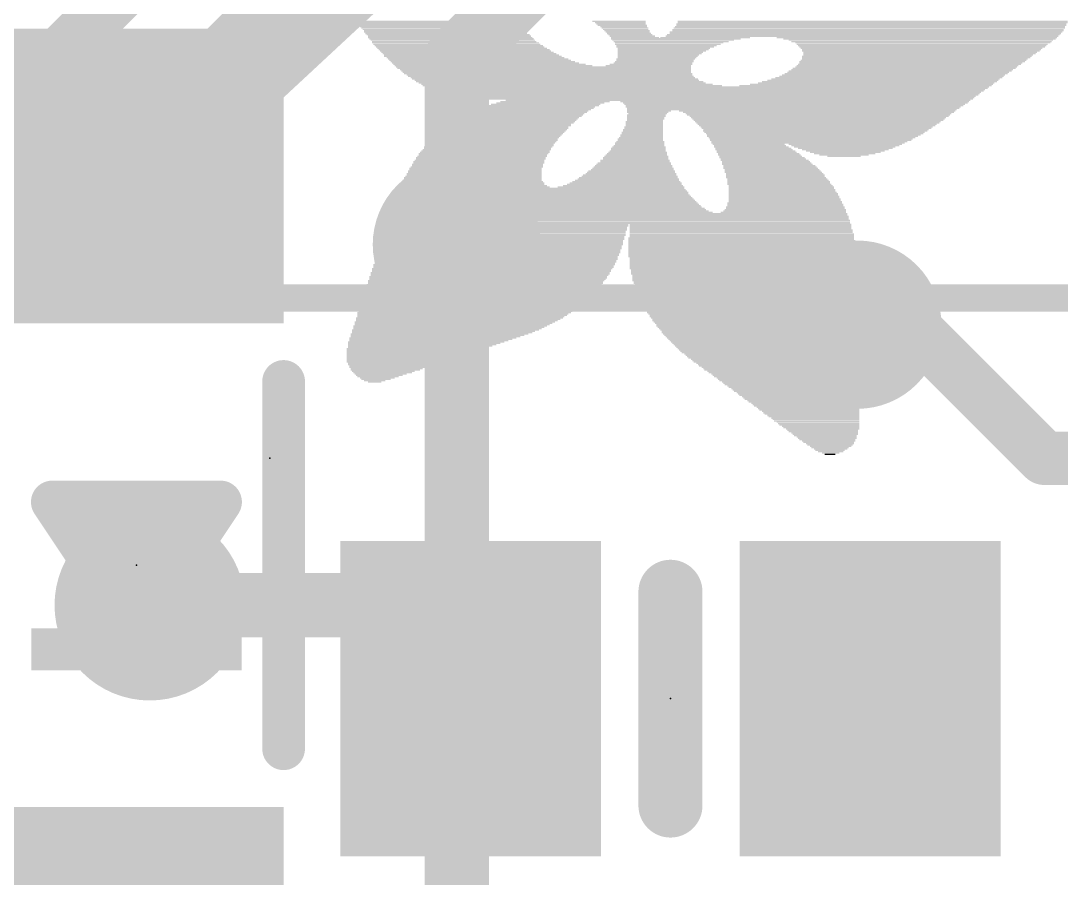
# Model space of a CAD drawing. Extents: x -6 to 62.2, y -4.9 to 32.6.
# Drawn here: x 2.371 to 7.32, y 13.244 to 17.32 of the extents above; entities that cross this region are included whole.
import ezdxf

# ---------------------------------------------------------------- set-up
doc = ezdxf.new("R2010")
doc.units = 0
for name, color, linetype in [('1', 12, 'CONTINUOUS'), ('16', 132, 'CONTINUOUS'), ('18', 110, 'CONTINUOUS'), ('21', 40, 'CONTINUOUS'), ('23', 53, 'CONTINUOUS'), ('47', 253, 'CONTINUOUS')]:
    doc.layers.add(name, color=color, linetype=linetype)

# ---------------------------------------------------------------- blocks, each defined once
blk = doc.blocks.new('RECT')
blk.add_solid([(-0.5, -0.5), (0.5, -0.5), (-0.5, 0.5), (0.5, 0.5)])
blk = doc.blocks.new('ROUNDV')
at = {"const_width": 0.5}
blk.add_lwpolyline([(0, -0.25, 1), (0, 0.25, 1), (0, -0.25)], format="xyb", dxfattribs=at)

msp = doc.modelspace()

# ---------------------------------------------------------------- linework, layer by layer
at = {"layer": '1'}
for points, const_width in [([(6.604, 19.304), (4.445, 17.145)], 0.3048), ([(2.921, 16.582), (3.937, 17.526)], 0.4064), ([(4.445, 17.145), (4.445, 16.256)], 0.3048), ([(6.604, 15.875), (6.35, 15.875)], 0.254), ([(7.239, 15.24), (6.604, 15.875)], 0.254), ([(7.674, 15.24), (7.239, 15.24)], 0.254), ([(4.0665, 14.5415), (2.9845, 14.5415)], 0.3048), ([(4.511, 14.097), (4.0665, 14.5415)], 0.3048), ([(4.511, 14.097), (4.511, 14.4805)], 0.3048)]:
    msp.add_lwpolyline(points, dxfattribs=dict(at, const_width=const_width))
for points, const_width in [([(4.5212, 17.145, 1), (4.3688, 17.145)], 0.1524), ([(4.3911, 17.1989, 1), (4.4989, 17.0911)], 0.1524), ([(2.8518, 16.6564, 1), (2.9902, 16.5076)], 0.2032), ([(4.3688, 16.256, 1), (4.5212, 16.256)], 0.1524), ([(6.35, 15.9385, 1), (6.35, 15.8115)], 0.127), ([(6.6489, 15.9199, 1), (6.5591, 15.8301)], 0.127), ([(6.604, 15.8115, 1), (6.604, 15.9385)], 0.127), ([(7.239, 15.3035, 1), (7.239, 15.1765)], 0.127), ([(7.1941, 15.1951, 1), (7.2839, 15.2849)], 0.127), ([(2.9845, 14.6177, 1), (2.9845, 14.4653)], 0.1524), ([(4.1204, 14.5954, 1), (4.0126, 14.4876)], 0.1524), ([(4.0665, 14.4653, 1), (4.0665, 14.6177)], 0.1524), ([(4.5872, 14.4805, 1), (4.4348, 14.4805)], 0.1524), ([(4.4571, 14.0431, 1), (4.5649, 14.1509)], 0.1524), ([(4.4348, 14.097, 1), (4.5872, 14.097)], 0.1524)]:
    msp.add_lwpolyline(points, format="xyb", dxfattribs=dict(at, const_width=const_width))
at = {"layer": '16'}
for points, const_width in [([(5.08, 19.685), (1.27, 15.875)], 0.254), ([(5.334, 19.177), (1.778, 15.621)], 0.254), ([(4.445, 16.256), (4.445, 12.7)], 0.3048), ([(2.7305, 14.7955), (2.7305, 14.9225)], 0.3048), ([(2.9845, 14.5415), (2.7305, 14.7955)], 0.3048)]:
    msp.add_lwpolyline(points, dxfattribs=dict(at, const_width=const_width))
at = {"layer": '16', "const_width": 0.1524}
for points in [[(4.5212, 16.256, 1), (4.3688, 16.256)], [(2.8067, 14.9225, 1), (2.6543, 14.9225)], [(2.7844, 14.8494, 1), (2.6766, 14.7416)], [(2.6543, 14.7955, 1), (2.8067, 14.7955)], [(2.9306, 14.4876, 1), (3.0384, 14.5954)]]:
    msp.add_lwpolyline(points, format="xyb", dxfattribs=at)
at = {"layer": '21'}
for points, const_width in [([(3.621, 15.605), (3.621, 13.859)], 0.2032), ([(2.921, 14.432), (2.521, 15.032)], 0.2032), ([(2.521, 15.032), (3.321, 15.032)], 0.2032), ([(3.321, 15.032), (2.921, 14.432)], 0.2032), ([(2.921, 14.632), (2.721, 14.932)], 0.2032), ([(2.721, 14.932), (3.121, 14.932)], 0.2032), ([(3.121, 14.932), (2.921, 14.632)], 0.2032), ([(2.7866, 14.8336), (3.0554, 14.8336)], 0.2032), ([(5.461, 13.589), (5.461, 14.605)], 0.3048)]:
    msp.add_lwpolyline(points, dxfattribs=dict(at, const_width=const_width))
for points, const_width in [([(3.6718, 15.605, 1), (3.5702, 15.605)], 0.1016), ([(2.5633, 15.0602, 1), (2.4787, 15.0038)], 0.1016), ([(2.521, 15.0828, 1), (2.521, 14.9812)], 0.1016), ([(3.3633, 15.0038, 1), (3.2787, 15.0602)], 0.1016), ([(3.321, 14.9812, 1), (3.321, 15.0828)], 0.1016), ([(2.7633, 14.9602, 1), (2.6787, 14.9038)], 0.1016), ([(2.721, 14.9828, 1), (2.721, 14.8812)], 0.1016), ([(3.1633, 14.9038, 1), (3.0787, 14.9602)], 0.1016), ([(3.121, 14.8812, 1), (3.121, 14.9828)], 0.1016), ([(2.7866, 14.8844, 1), (2.7866, 14.7828)], 0.1016), ([(3.0554, 14.7828, 1), (3.0554, 14.8844)], 0.1016), ([(5.5372, 14.605, 1), (5.3848, 14.605)], 0.1524), ([(2.8787, 14.6602, 1), (2.9633, 14.6038)], 0.1016), ([(2.8787, 14.6038, 1), (2.9633, 14.6602)], 0.1016), ([(2.8787, 14.4602, 1), (2.9633, 14.4038)], 0.1016), ([(2.8787, 14.4038, 1), (2.9633, 14.4602)], 0.1016), ([(3.5702, 13.859, 1), (3.6718, 13.859)], 0.1016), ([(5.3848, 13.589, 1), (5.5372, 13.589)], 0.1524)]:
    msp.add_lwpolyline(points, format="xyb", dxfattribs=dict(at, const_width=const_width))
at = {"layer": '23'}
for p in [(3.556, 15.24), (2.921, 14.732), (5.461, 14.097)]:
    msp.add_point(p, dxfattribs=at)
at = {"layer": '47', "const_width": 0.13}
msp.add_lwpolyline([(8.636, 16.002), (-4.744, 16.002)], dxfattribs=at)

# ---------------------------------------------------------------- block references
at = {"layer": '1', "rotation": 180}
for p, xscale, yscale in [((2.921, 16.582), 1.4, 1.4), ((4.511, 14.097), 1.24, 1.5), ((6.411, 14.097), 1.24, 1.5), ((2.921, 12.882), 1.4, 1.4)]:
    msp.add_blockref('RECT', p, dxfattribs=dict(at, xscale=xscale, yscale=yscale))
at = {"layer": '18'}
for p, xscale, yscale in [((4.445, 16.256), 0.8001, 0.8001), ((4.445, 16.256), 0.8001, 0.8001), ((6.35, 15.875), 0.8001, 0.8001), ((6.35, 15.875), 0.8001, 0.8001), ((2.9845, 14.5415), 0.9064, 0.9064), ((2.9845, 14.5415), 0.9064, 0.9064)]:
    msp.add_blockref('ROUNDV', p, dxfattribs=dict(at, xscale=xscale, yscale=yscale))
at = {"layer": '21'}
for p, xscale, yscale in [((4.3529, 17.3164), 0.762, 0.0063), ((4.3561, 17.3101), 0.7684, 0.0064), ((4.3624, 17.3038), 0.7683, 0.0063), ((4.3656, 17.2974), 0.762, 0.0064), ((4.3688, 17.2911), 0.7684, 0.0063), ((4.3752, 17.2847), 0.7683, 0.0064), ((4.3815, 17.2783), 0.7684, 0.0063), ((4.3847, 17.272), 0.762, 0.0064), ((5.2165, 17.3164), 0.254, 0.0063), ((5.2229, 17.3101), 0.2413, 0.0064), ((5.226, 17.3038), 0.2349, 0.0063), ((5.2324, 17.2974), 0.235, 0.0064), ((5.2388, 17.2911), 0.2223, 0.0063), ((5.2451, 17.2847), 0.2222, 0.0064), ((5.2483, 17.2783), 0.2159, 0.0063), ((5.2546, 17.272), 0.2159, 0.0064), ((6.4008, 17.2783), 1.8606, 0.0063), ((6.4008, 17.272), 1.8606, 0.0064), ((6.4072, 17.2847), 1.8605, 0.0064), ((6.4103, 17.2911), 1.8542, 0.0063), ((6.4167, 17.3038), 1.8542, 0.0063), ((6.4167, 17.2974), 1.8542, 0.0064), ((6.423, 17.3164), 1.8542, 0.0063), ((6.423, 17.3101), 1.8542, 0.0064), ((4.391, 17.2657), 0.7747, 0.0063), ((4.3942, 17.2593), 0.7684, 0.0064), ((4.4038, 17.253), 0.7747, 0.0063), ((4.4133, 17.2402), 0.7811, 0.0063), ((4.4101, 17.2466), 0.7747, 0.0064), ((4.4196, 17.2339), 0.781, 0.0064), ((4.426, 17.2276), 0.7811, 0.0063), ((4.4323, 17.2212), 0.781, 0.0064), ((5.2578, 17.2657), 0.2096, 0.0063), ((5.2641, 17.2593), 0.2095, 0.0064), ((5.2705, 17.253), 0.2096, 0.0063), ((5.2801, 17.2466), 0.2159, 0.0064), ((5.2927, 17.2402), 0.2286, 0.0063), ((5.4864, 17.2339), 0.616, 0.0064), ((5.4737, 17.2276), 0.5778, 0.0063), ((5.4642, 17.2212), 0.5461, 0.0064), ((5.6261, 17.2402), 0.4254, 0.0063), ((6.3723, 17.2466), 1.8669, 0.0064), ((6.3786, 17.253), 1.8669, 0.0063), ((6.3881, 17.2593), 1.8606, 0.0064), ((6.3913, 17.2657), 1.8669, 0.0063), ((6.6326, 17.2402), 1.3335, 0.0063), ((6.6453, 17.2339), 1.2954, 0.0064), ((6.6517, 17.2276), 1.2573, 0.0063), ((6.6548, 17.2212), 1.2382, 0.0064), ((4.4386, 17.2149), 0.7937, 0.0063), ((4.445, 17.2085), 0.7938, 0.0064), ((4.4546, 17.2021), 0.8001, 0.0063), ((4.4609, 17.1958), 0.8001, 0.0064), ((4.4704, 17.1895), 0.8064, 0.0063), ((4.4799, 17.1831), 0.8128, 0.0064), ((4.4863, 17.1768), 0.8128, 0.0063), ((4.4958, 17.1704), 0.8192, 0.0064), ((5.4546, 17.2149), 0.5143, 0.0063), ((5.4483, 17.2085), 0.5016, 0.0064), ((5.4356, 17.1958), 0.4636, 0.0064), ((5.442, 17.2021), 0.4763, 0.0063), ((5.4293, 17.1895), 0.4381, 0.0063), ((5.4261, 17.1831), 0.4318, 0.0064), ((5.4134, 17.1704), 0.4064, 0.0064), ((5.4198, 17.1768), 0.4191, 0.0063), ((6.6612, 17.2149), 1.2129, 0.0063), ((6.658, 17.2085), 1.1938, 0.0064), ((6.658, 17.2021), 1.1811, 0.0063), ((6.658, 17.1958), 1.1684, 0.0064), ((6.6548, 17.1895), 1.1494, 0.0063), ((6.6548, 17.1831), 1.1366, 0.0064), ((6.6517, 17.1768), 1.1303, 0.0063), ((6.6485, 17.1704), 1.1113, 0.0064), ((4.5053, 17.164), 0.8255, 0.0063), ((4.5212, 17.1514), 0.8446, 0.0063), ((4.5149, 17.1577), 0.8319, 0.0064), ((4.5339, 17.145), 0.8446, 0.0064), ((4.5466, 17.1387), 0.8572, 0.0063), ((4.5561, 17.1323), 0.8636, 0.0064), ((4.5689, 17.1259), 0.8763, 0.0063), ((4.5815, 17.1196), 0.889, 0.0064), ((5.3784, 17.1196), 0.3747, 0.0064), ((5.3848, 17.1259), 0.3746, 0.0063), ((5.3912, 17.1387), 0.3747, 0.0063), ((5.388, 17.1323), 0.3683, 0.0064), ((5.4102, 17.164), 0.4, 0.0063), ((5.4007, 17.1514), 0.381, 0.0063), ((5.3975, 17.145), 0.3746, 0.0064), ((5.4039, 17.1577), 0.3873, 0.0064), ((6.604, 17.1196), 1.0604, 0.0064), ((6.6104, 17.1259), 1.0731, 0.0063), ((6.6167, 17.1323), 1.0732, 0.0064), ((6.6326, 17.1514), 1.0922, 0.0063), ((6.6294, 17.145), 1.0858, 0.0064), ((6.6231, 17.1387), 1.0731, 0.0063), ((6.6452, 17.164), 1.1049, 0.0063), ((6.6389, 17.1577), 1.0922, 0.0064), ((4.6006, 17.1133), 0.9144, 0.0063), ((4.6196, 17.1069), 0.9398, 0.0064), ((4.8578, 17.1006), 1.4033, 0.0063), ((4.8609, 17.0942), 1.397, 0.0064), ((4.8673, 17.0878), 1.3843, 0.0063), ((4.8704, 17.0815), 1.3779, 0.0064), ((4.8736, 17.0752), 1.3716, 0.0063), ((5.3562, 17.1069), 0.4064, 0.0064), ((5.3689, 17.1133), 0.3937, 0.0063), ((6.5437, 17.0752), 1.0541, 0.0063), ((6.5532, 17.0815), 1.0604, 0.0064), ((6.5628, 17.0878), 1.0541, 0.0063), ((6.5723, 17.0942), 1.0605, 0.0064), ((6.5818, 17.1006), 1.0541, 0.0063), ((6.5882, 17.1069), 1.0541, 0.0064), ((6.5977, 17.1133), 1.0605, 0.0063), ((4.88, 17.0688), 1.3716, 0.0064), ((4.8864, 17.0625), 1.3589, 0.0063), ((4.8927, 17.0561), 1.3589, 0.0064), ((4.9022, 17.0497), 1.3526, 0.0063), ((4.9118, 17.0434), 1.3589, 0.0064), ((4.9213, 17.0371), 1.3525, 0.0063), ((4.934, 17.0307), 1.3653, 0.0064), ((4.9466, 17.0244), 1.3653, 0.0063), ((6.4389, 17.0244), 1.124, 0.0063), ((6.4548, 17.0307), 1.1176, 0.0064), ((6.4707, 17.0371), 1.0985, 0.0063), ((6.4834, 17.0434), 1.0859, 0.0064), ((6.4992, 17.0497), 1.0795, 0.0063), ((6.5119, 17.0561), 1.0668, 0.0064), ((6.5215, 17.0625), 1.0605, 0.0063), ((6.5342, 17.0688), 1.0605, 0.0064), ((4.9689, 17.018), 1.3843, 0.0064), ((4.9943, 17.0116), 1.4224, 0.0063), ((5.6388, 17.0053), 2.6734, 0.0064), ((5.6388, 16.999), 2.6606, 0.0063), ((5.642, 16.9926), 2.6289, 0.0064), ((5.6452, 16.9863), 2.6099, 0.0063), ((5.6452, 16.9799), 2.5845, 0.0064), ((5.6515, 16.9735), 2.559, 0.0063), ((6.3881, 17.0116), 1.2002, 0.0063), ((6.4167, 17.018), 1.1557, 0.0064), ((5.6579, 16.9672), 2.5337, 0.0064), ((5.6611, 16.9609), 2.5019, 0.0063), ((5.6706, 16.9545), 2.4701, 0.0064), ((5.6865, 16.9482), 2.4257, 0.0063), ((4.8673, 16.9228), 0.5207, 0.0063), ((4.8895, 16.9291), 0.5144, 0.0064), ((4.9118, 16.9354), 0.5207, 0.0063), ((5.7817, 16.9418), 2.2098, 0.0064), ((6.0516, 16.9354), 1.6573, 0.0063), ((6.0548, 16.9291), 1.6383, 0.0064), ((6.0516, 16.9228), 1.6193, 0.0063), ((4.7594, 16.872), 0.5715, 0.0063), ((4.7689, 16.8783), 0.5651, 0.0064), ((4.7816, 16.8847), 0.5651, 0.0063), ((4.7911, 16.891), 0.5588, 0.0064), ((4.807, 16.8973), 0.5525, 0.0063), ((4.8197, 16.9037), 0.5525, 0.0064), ((4.8355, 16.9101), 0.5334, 0.0063), ((4.8546, 16.9164), 0.5334, 0.0064), ((6.0516, 16.9164), 1.6065, 0.0064), ((6.0452, 16.9101), 1.5938, 0.0063), ((6.0452, 16.9037), 1.5812, 0.0064), ((6.0389, 16.8973), 1.5685, 0.0063), ((5.3594, 16.891), 0.2096, 0.0064), ((5.3467, 16.872), 0.1842, 0.0063), ((5.3531, 16.8847), 0.1969, 0.0063), ((5.3531, 16.8783), 0.1841, 0.0064), ((6.1595, 16.891), 1.3144, 0.0064), ((6.1659, 16.8847), 1.2891, 0.0063), ((6.1659, 16.8783), 1.2637, 0.0064), ((6.1659, 16.872), 1.2509, 0.0063), ((4.6958, 16.8275), 0.5842, 0.0064), ((4.7054, 16.8339), 0.5905, 0.0063), ((4.7149, 16.8402), 0.5842, 0.0064), ((4.7212, 16.8466), 0.5842, 0.0063), ((4.7308, 16.8529), 0.5779, 0.0064), ((4.7371, 16.8592), 0.5778, 0.0063), ((4.7498, 16.8656), 0.5778, 0.0064), ((5.3372, 16.8402), 0.1778, 0.0064), ((5.3372, 16.8339), 0.1778, 0.0063), ((5.3372, 16.8275), 0.1778, 0.0064), ((5.3467, 16.8656), 0.1842, 0.0064), ((5.3435, 16.8592), 0.1778, 0.0063), ((5.3435, 16.8529), 0.1778, 0.0064), ((5.3403, 16.8466), 0.1715, 0.0063), ((6.1691, 16.8656), 1.2319, 0.0064), ((6.1659, 16.8592), 1.2129, 0.0063), ((6.1659, 16.8529), 1.2001, 0.0064), ((6.1659, 16.8466), 1.1875, 0.0063), ((6.1627, 16.8402), 1.1684, 0.0064), ((6.1627, 16.8339), 1.1557, 0.0063), ((6.1595, 16.8275), 1.1366, 0.0064), ((4.6451, 16.7767), 0.5969, 0.0064), ((4.6513, 16.783), 0.5969, 0.0063), ((4.6578, 16.7894), 0.5969, 0.0064), ((4.6641, 16.7958), 0.5969, 0.0063), ((4.6705, 16.8021), 0.5969, 0.0064), ((4.6768, 16.8085), 0.5969, 0.0063), ((4.6799, 16.8148), 0.5905, 0.0064), ((4.6927, 16.8211), 0.5905, 0.0063), ((5.3245, 16.7767), 0.2032, 0.0064), ((5.3277, 16.7894), 0.1969, 0.0064), ((5.3277, 16.783), 0.1969, 0.0063), ((5.3308, 16.8021), 0.1905, 0.0064), ((5.3308, 16.7958), 0.1905, 0.0063), ((5.334, 16.8148), 0.1842, 0.0064), ((5.334, 16.8085), 0.1842, 0.0063), ((5.3372, 16.8211), 0.1778, 0.0063), ((6.1595, 16.8211), 1.124, 0.0063), ((6.1564, 16.8148), 1.1049, 0.0064), ((6.1563, 16.8085), 1.0922, 0.0063), ((6.1532, 16.8021), 1.0731, 0.0064), ((6.15, 16.7958), 1.0668, 0.0063), ((6.1468, 16.7894), 1.0478, 0.0064), ((6.1468, 16.783), 1.035, 0.0063), ((6.1436, 16.7767), 1.016, 0.0064), ((4.6006, 16.7259), 0.6096, 0.0064), ((4.6037, 16.7323), 0.6033, 0.0063), ((4.6101, 16.7386), 0.6032, 0.0064), ((4.6165, 16.7449), 0.6033, 0.0063), ((4.6228, 16.7513), 0.6032, 0.0064), ((4.626, 16.7577), 0.5969, 0.0063), ((4.6324, 16.764), 0.5969, 0.0064), ((4.6387, 16.7704), 0.5969, 0.0063), ((5.3117, 16.7259), 0.2413, 0.0064), ((5.315, 16.7386), 0.2349, 0.0064), ((5.315, 16.7323), 0.2349, 0.0063), ((5.3181, 16.7449), 0.2286, 0.0063), ((5.3182, 16.7577), 0.2159, 0.0063), ((5.3182, 16.7513), 0.2159, 0.0064), ((5.3213, 16.764), 0.2096, 0.0064), ((5.3245, 16.7704), 0.2032, 0.0063), ((6.1372, 16.7704), 1.0033, 0.0063), ((6.1341, 16.764), 0.9842, 0.0064), ((6.1309, 16.7577), 0.9652, 0.0063), ((6.1278, 16.7513), 0.9589, 0.0064), ((6.1214, 16.7449), 0.9334, 0.0063), ((6.1151, 16.7386), 0.9207, 0.0064), ((5.8325, 16.7323), 0.3429, 0.0063), ((5.8388, 16.7259), 0.3429, 0.0064), ((6.2929, 16.7323), 0.5397, 0.0063), ((6.2929, 16.7259), 0.5143, 0.0064), ((4.5657, 16.6751), 0.6159, 0.0064), ((4.572, 16.6878), 0.616, 0.0064), ((4.5688, 16.6815), 0.6096, 0.0063), ((4.5784, 16.6942), 0.6159, 0.0063), ((4.5815, 16.7005), 0.6096, 0.0064), ((4.5879, 16.7068), 0.6096, 0.0063), ((4.5942, 16.7196), 0.6096, 0.0063), ((4.5911, 16.7132), 0.6033, 0.0064), ((5.2991, 16.6751), 0.3048, 0.0064), ((5.2991, 16.6815), 0.2921, 0.0063), ((5.3022, 16.6878), 0.2857, 0.0064), ((5.3054, 16.6942), 0.2794, 0.0063), ((5.3055, 16.7005), 0.2667, 0.0064), ((5.3086, 16.7132), 0.2604, 0.0064), ((5.3086, 16.7068), 0.2604, 0.0063), ((5.3118, 16.7196), 0.254, 0.0063), ((5.8452, 16.7196), 0.3556, 0.0063), ((5.8547, 16.7132), 0.362, 0.0064), ((5.8579, 16.7068), 0.3683, 0.0063), ((5.8674, 16.7005), 0.3746, 0.0064), ((5.8706, 16.6942), 0.381, 0.0063), ((5.8801, 16.6878), 0.3874, 0.0064), ((5.8833, 16.6815), 0.3937, 0.0063), ((5.8897, 16.6751), 0.3937, 0.0064), ((6.2897, 16.7196), 0.4826, 0.0063), ((6.2929, 16.7132), 0.4509, 0.0064), ((6.2929, 16.7068), 0.4127, 0.0063), ((6.2929, 16.7005), 0.3747, 0.0064), ((6.2929, 16.6942), 0.3365, 0.0063), ((6.2896, 16.6878), 0.2921, 0.0064), ((6.2865, 16.6815), 0.235, 0.0063), ((6.2865, 16.6751), 0.1588, 0.0064), ((4.5403, 16.6243), 0.6287, 0.0064), ((4.5434, 16.637), 0.6223, 0.0064), ((4.5434, 16.6306), 0.6223, 0.0063), ((4.5498, 16.6497), 0.6223, 0.0064), ((4.5498, 16.6434), 0.6223, 0.0063), ((4.553, 16.6561), 0.6159, 0.0063), ((4.5593, 16.6687), 0.616, 0.0063), ((4.5593, 16.6624), 0.616, 0.0064), ((5.2832, 16.6243), 0.3746, 0.0064), ((5.2864, 16.6306), 0.3683, 0.0063), ((5.2864, 16.637), 0.3556, 0.0064), ((5.2896, 16.6434), 0.3493, 0.0063), ((5.2927, 16.6561), 0.3302, 0.0063), ((5.2927, 16.6497), 0.3302, 0.0064), ((5.2959, 16.6687), 0.3112, 0.0063), ((5.2959, 16.6624), 0.3112, 0.0064), ((5.896, 16.6687), 0.4064, 0.0063), ((5.9023, 16.6624), 0.4064, 0.0064), ((5.9087, 16.6561), 0.4191, 0.0063), ((5.915, 16.6497), 0.4191, 0.0064), ((5.9182, 16.6434), 0.4254, 0.0063), ((5.9214, 16.637), 0.4318, 0.0064), ((5.9309, 16.6306), 0.4382, 0.0063), ((5.9341, 16.6243), 0.4445, 0.0064), ((4.5244, 16.5799), 0.6477, 0.0063), ((4.5276, 16.5925), 0.6413, 0.0063), ((4.5276, 16.5862), 0.6413, 0.0064), ((4.5307, 16.6053), 0.635, 0.0063), ((4.5307, 16.5989), 0.635, 0.0064), ((4.5339, 16.618), 0.6286, 0.0063), ((4.5339, 16.6116), 0.6286, 0.0064), ((5.2673, 16.5799), 0.4572, 0.0063), ((5.2674, 16.5862), 0.4445, 0.0064), ((5.2737, 16.5925), 0.4318, 0.0063), ((5.2736, 16.5989), 0.4191, 0.0064), ((5.2769, 16.6053), 0.4127, 0.0063), ((5.2801, 16.6116), 0.3937, 0.0064), ((5.2832, 16.618), 0.3874, 0.0063), ((5.9373, 16.618), 0.4509, 0.0063), ((5.9436, 16.6116), 0.4508, 0.0064), ((5.9468, 16.6053), 0.4572, 0.0063), ((5.95, 16.5989), 0.4635, 0.0064), ((5.9563, 16.5925), 0.4636, 0.0063), ((5.9595, 16.5862), 0.4699, 0.0064), ((5.9595, 16.5799), 0.4699, 0.0063), ((4.5307, 16.5291), 0.7112, 0.0063), ((4.5212, 16.5418), 0.6794, 0.0063), ((4.5276, 16.5354), 0.6921, 0.0064), ((4.518, 16.5608), 0.6604, 0.0064), ((4.5212, 16.5544), 0.6668, 0.0063), ((4.5244, 16.5481), 0.6731, 0.0064), ((4.5212, 16.5735), 0.654, 0.0064), ((4.5212, 16.5672), 0.654, 0.0063), ((5.226, 16.5291), 0.6033, 0.0063), ((5.2355, 16.5354), 0.5715, 0.0064), ((5.242, 16.5418), 0.5461, 0.0063), ((5.2483, 16.5481), 0.5334, 0.0064), ((5.2515, 16.5544), 0.5143, 0.0063), ((5.2546, 16.5608), 0.4953, 0.0064), ((5.261, 16.5672), 0.4826, 0.0063), ((5.261, 16.5735), 0.4699, 0.0064), ((5.9627, 16.5735), 0.4763, 0.0064), ((5.969, 16.5672), 0.4762, 0.0063), ((5.9722, 16.5608), 0.4826, 0.0064), ((5.9754, 16.5544), 0.4889, 0.0063), ((5.9754, 16.5481), 0.4889, 0.0064), ((5.9786, 16.5418), 0.4953, 0.0063), ((5.9849, 16.5354), 0.4953, 0.0064), ((5.9881, 16.5291), 0.5017, 0.0063), ((4.8609, 16.4782), 1.4097, 0.0063), ((4.8578, 16.4846), 1.4033, 0.0064), ((4.8546, 16.5037), 1.3843, 0.0063), ((4.8546, 16.4973), 1.3843, 0.0064), ((4.8578, 16.491), 1.3907, 0.0063), ((4.8514, 16.5163), 1.3652, 0.0063), ((4.8546, 16.51), 1.3716, 0.0064), ((4.8514, 16.5227), 1.3526, 0.0064), ((5.9912, 16.5163), 0.508, 0.0063), ((5.9912, 16.51), 0.508, 0.0064), ((5.9944, 16.5037), 0.5144, 0.0063), ((6.0008, 16.4846), 0.5271, 0.0064), ((6.0008, 16.4782), 0.5271, 0.0063), ((5.9881, 16.5227), 0.5017, 0.0064), ((5.9976, 16.4973), 0.5207, 0.0064), ((5.9976, 16.491), 0.5207, 0.0063), ((4.8736, 16.4338), 1.4732, 0.0064), ((4.88, 16.4275), 1.4859, 0.0063), ((4.8704, 16.4465), 1.4541, 0.0064), ((4.8737, 16.4401), 1.4605, 0.0063), ((4.8609, 16.4719), 1.4224, 0.0064), ((4.8641, 16.4656), 1.4288, 0.0063), ((4.8704, 16.4529), 1.4415, 0.0063), ((4.8673, 16.4592), 1.4351, 0.0064), ((6.0071, 16.4338), 0.5652, 0.0064), ((6.0071, 16.4275), 0.5652, 0.0063), ((6.004, 16.4529), 0.5461, 0.0063), ((6.0071, 16.4465), 0.5524, 0.0064), ((6.0071, 16.4401), 0.5524, 0.0063), ((6.0039, 16.4719), 0.5334, 0.0064), ((6.0039, 16.4656), 0.5334, 0.0063), ((6.0071, 16.4592), 0.5398, 0.0064), ((5.2165, 16.3894), 2.1844, 0.0063), ((5.2165, 16.383), 2.1844, 0.0064), ((5.2165, 16.3767), 2.1844, 0.0063), ((4.8959, 16.4084), 1.5303, 0.0064), ((5.2166, 16.402), 2.1717, 0.0063), ((5.2166, 16.3957), 2.1717, 0.0064), ((4.8895, 16.4148), 1.505, 0.0063), ((4.8832, 16.4211), 1.4923, 0.0064), ((5.9976, 16.4084), 0.5969, 0.0064), ((6.0039, 16.4148), 0.5842, 0.0063), ((6.0071, 16.4211), 0.5778, 0.0064), ((4.6799, 16.3322), 1.1493, 0.0064), ((4.6863, 16.3513), 1.1494, 0.0063), ((4.6863, 16.3449), 1.1494, 0.0064), ((4.6831, 16.3386), 1.143, 0.0063), ((5.2166, 16.3703), 2.1971, 0.0064), ((5.2166, 16.3639), 2.1971, 0.0063), ((5.2166, 16.3576), 2.1971, 0.0064), ((5.7944, 16.3513), 1.0541, 0.0063), ((5.7944, 16.3449), 1.0541, 0.0064), ((5.7944, 16.3386), 1.0541, 0.0063), ((5.7944, 16.3322), 1.0541, 0.0064), ((4.6673, 16.2941), 1.1493, 0.0064), ((4.6673, 16.2877), 1.1493, 0.0063), ((4.6673, 16.2814), 1.1493, 0.0064), ((4.6736, 16.3132), 1.1494, 0.0063), ((4.6736, 16.3068), 1.1494, 0.0064), ((4.6736, 16.3005), 1.1494, 0.0063), ((4.6799, 16.3258), 1.1493, 0.0063), ((4.6768, 16.3195), 1.143, 0.0064), ((5.7976, 16.2877), 1.0731, 0.0063), ((5.7976, 16.2814), 1.0731, 0.0064), ((5.8007, 16.3068), 1.0668, 0.0064), ((5.8007, 16.3005), 1.0668, 0.0063), ((5.8007, 16.2941), 1.0668, 0.0064), ((5.7976, 16.3258), 1.0605, 0.0063), ((5.7976, 16.3195), 1.0605, 0.0064), ((5.7976, 16.3132), 1.0605, 0.0063), ((4.6513, 16.237), 1.1557, 0.0063), ((4.6482, 16.2306), 1.1494, 0.0064), ((4.6578, 16.256), 1.1557, 0.0064), ((4.6546, 16.2496), 1.1493, 0.0063), ((4.6546, 16.2433), 1.1493, 0.0064), ((4.6609, 16.2751), 1.1494, 0.0063), ((4.6609, 16.2687), 1.1494, 0.0064), ((4.6609, 16.2624), 1.1494, 0.0063), ((5.8007, 16.2751), 1.0795, 0.0063), ((5.8007, 16.2687), 1.0795, 0.0064), ((5.8007, 16.2624), 1.0795, 0.0063), ((5.8007, 16.256), 1.0795, 0.0064), ((5.8007, 16.2496), 1.0795, 0.0063), ((5.8039, 16.2433), 1.0858, 0.0064), ((5.8039, 16.237), 1.0858, 0.0063), ((5.8039, 16.2306), 1.0858, 0.0064), ((4.6292, 16.1798), 1.1493, 0.0064), ((4.6355, 16.1989), 1.1494, 0.0063), ((4.6355, 16.1925), 1.1494, 0.0064), ((4.6355, 16.1862), 1.1494, 0.0063), ((4.6418, 16.2115), 1.1493, 0.0063), ((4.6418, 16.2052), 1.1493, 0.0064), ((4.6451, 16.2179), 1.1557, 0.0064), ((4.6482, 16.2243), 1.1494, 0.0063), ((5.8039, 16.2243), 1.0858, 0.0063), ((5.8039, 16.2179), 1.0858, 0.0064), ((5.8039, 16.2115), 1.0858, 0.0063), ((5.8039, 16.2052), 1.0858, 0.0064), ((5.8039, 16.1989), 1.0858, 0.0063), ((5.8102, 16.1925), 1.0859, 0.0064), ((5.8102, 16.1862), 1.0859, 0.0063), ((5.8102, 16.1798), 1.0859, 0.0064), ((4.6133, 16.1417), 1.143, 0.0064), ((4.6101, 16.1354), 1.1366, 0.0063), ((4.6228, 16.1608), 1.1494, 0.0063), ((4.6196, 16.1544), 1.143, 0.0064), ((4.6196, 16.1481), 1.143, 0.0063), ((4.6292, 16.1735), 1.1493, 0.0063), ((4.626, 16.1671), 1.143, 0.0064), ((5.8102, 16.1735), 1.0859, 0.0063), ((5.8102, 16.1671), 1.0859, 0.0064), ((5.8102, 16.1608), 1.0859, 0.0063), ((5.8102, 16.1544), 1.0859, 0.0064), ((5.8102, 16.1481), 1.0859, 0.0063), ((5.8102, 16.1417), 1.0859, 0.0064), ((5.8135, 16.1354), 1.0795, 0.0063), ((4.5847, 16.0846), 1.124, 0.0063), ((4.5943, 16.1036), 1.1303, 0.0064), ((4.5943, 16.0973), 1.1303, 0.0063), ((4.5911, 16.0909), 1.1239, 0.0064), ((4.6037, 16.1227), 1.1367, 0.0063), ((4.6037, 16.1163), 1.1367, 0.0064), ((4.6006, 16.11), 1.1303, 0.0063), ((4.6101, 16.129), 1.1366, 0.0064), ((5.8166, 16.1227), 1.0858, 0.0063), ((5.8166, 16.1163), 1.0858, 0.0064), ((5.8135, 16.129), 1.0795, 0.0064), ((5.8197, 16.11), 1.0795, 0.0063), ((5.8197, 16.1036), 1.0795, 0.0064), ((5.8197, 16.0973), 1.0795, 0.0063), ((5.8197, 16.0909), 1.0795, 0.0064), ((5.8197, 16.0846), 1.0795, 0.0063), ((4.5625, 16.0465), 1.1049, 0.0063), ((4.5593, 16.0401), 1.0986, 0.0064), ((4.5593, 16.0338), 1.0986, 0.0063), ((4.5752, 16.0655), 1.1176, 0.0064), ((4.572, 16.0592), 1.1112, 0.0063), ((4.5689, 16.0528), 1.1049, 0.0064), ((4.5815, 16.0782), 1.1176, 0.0064), ((4.5815, 16.0719), 1.1176, 0.0063), ((5.823, 16.0782), 1.0731, 0.0064), ((5.823, 16.0719), 1.0731, 0.0063), ((5.8261, 16.0655), 1.0668, 0.0064), ((5.8261, 16.0592), 1.0668, 0.0063), ((5.8261, 16.0528), 1.0668, 0.0064), ((5.8261, 16.0465), 1.0668, 0.0063), ((5.8293, 16.0401), 1.0604, 0.0064), ((5.8293, 16.0338), 1.0604, 0.0063), ((4.5212, 15.983), 1.0604, 0.0063), ((4.5403, 16.0084), 1.0859, 0.0063), ((4.537, 16.002), 1.0795, 0.0064), ((4.5307, 15.9957), 1.0668, 0.0063), ((4.5276, 15.9893), 1.0605, 0.0064), ((4.5498, 16.0211), 1.0922, 0.0063), ((4.5466, 16.0147), 1.0858, 0.0064), ((4.553, 16.0274), 1.0859, 0.0064), ((5.8325, 16.0274), 1.0541, 0.0064), ((5.8325, 16.0211), 1.0541, 0.0063), ((5.8325, 16.0147), 1.0541, 0.0064), ((5.8357, 16.0084), 1.0477, 0.0063), ((5.8357, 16.002), 1.0477, 0.0064), ((5.8388, 15.9957), 1.0414, 0.0063), ((5.8388, 15.9893), 1.0414, 0.0064), ((5.842, 15.983), 1.035, 0.0063), ((4.4799, 15.9322), 1.016, 0.0063), ((4.4895, 15.9449), 1.0223, 0.0063), ((4.4863, 15.9385), 1.016, 0.0064), ((4.5085, 15.9639), 1.0478, 0.0064), ((4.4989, 15.9512), 1.0287, 0.0064), ((4.5117, 15.9703), 1.0541, 0.0063), ((4.5022, 15.9576), 1.0351, 0.0063), ((4.5181, 15.9766), 1.0541, 0.0064), ((5.842, 15.9766), 1.035, 0.0064), ((5.8452, 15.9703), 1.0287, 0.0063), ((5.8452, 15.9639), 1.0287, 0.0064), ((5.8483, 15.9576), 1.0223, 0.0063), ((5.8515, 15.9512), 1.016, 0.0064), ((5.8515, 15.9449), 1.016, 0.0063), ((5.8547, 15.9385), 1.0096, 0.0064), ((5.8547, 15.9322), 1.0096, 0.0063), ((4.4355, 15.8877), 0.9525, 0.0064), ((4.4577, 15.9068), 0.9842, 0.0063), ((4.4514, 15.9004), 0.9715, 0.0064), ((4.445, 15.8941), 0.9588, 0.0063), ((4.4704, 15.9195), 0.997, 0.0063), ((4.4736, 15.9258), 1.0033, 0.0064), ((4.4641, 15.9131), 0.9843, 0.0064), ((5.8579, 15.9258), 1.0033, 0.0064), ((5.8611, 15.9195), 0.9969, 0.0063), ((5.8611, 15.9131), 0.9969, 0.0064), ((5.8642, 15.9068), 0.9906, 0.0063), ((5.8674, 15.9004), 0.9842, 0.0064), ((5.8674, 15.8941), 0.9842, 0.0063), ((5.8706, 15.8877), 0.9779, 0.0064), ((4.391, 15.8496), 0.889, 0.0064), ((4.3815, 15.8433), 0.87, 0.0063), ((4.3752, 15.8369), 0.8573, 0.0064), ((4.4133, 15.8687), 0.9207, 0.0063), ((4.4069, 15.8623), 0.908, 0.0064), ((4.4005, 15.8559), 0.8953, 0.0063), ((4.4291, 15.8814), 0.9398, 0.0063), ((4.4228, 15.875), 0.9271, 0.0064), ((5.8738, 15.8814), 0.9715, 0.0063), ((5.8769, 15.875), 0.9652, 0.0064), ((5.8769, 15.8687), 0.9652, 0.0063), ((5.8801, 15.8623), 0.9588, 0.0064), ((5.8833, 15.8559), 0.9525, 0.0063), ((5.8864, 15.8496), 0.9461, 0.0064), ((5.8896, 15.8433), 0.9398, 0.0063), ((5.8896, 15.8369), 0.9398, 0.0064), ((4.299, 15.7925), 0.7429, 0.0063), ((4.2895, 15.7861), 0.7239, 0.0064), ((4.3307, 15.8115), 0.7938, 0.0064), ((4.3212, 15.8052), 0.7747, 0.0063), ((4.3117, 15.7988), 0.7557, 0.0064), ((4.3624, 15.8306), 0.8445, 0.0063), ((4.3529, 15.8242), 0.8255, 0.0064), ((4.3434, 15.8178), 0.8064, 0.0063), ((5.8928, 15.8306), 0.9334, 0.0063), ((5.896, 15.8242), 0.9271, 0.0064), ((5.8992, 15.8178), 0.9207, 0.0063), ((5.9023, 15.8115), 0.9144, 0.0064), ((5.9055, 15.8052), 0.908, 0.0063), ((5.9087, 15.7988), 0.9017, 0.0064), ((5.9119, 15.7925), 0.8953, 0.0063), ((5.915, 15.7861), 0.889, 0.0064), ((4.2481, 15.7607), 0.6541, 0.0064), ((4.2386, 15.7544), 0.635, 0.0063), ((4.2291, 15.748), 0.616, 0.0064), ((4.2195, 15.7416), 0.5969, 0.0063), ((4.21, 15.7353), 0.5779, 0.0064), ((4.2799, 15.7797), 0.7048, 0.0063), ((4.2704, 15.7734), 0.6858, 0.0064), ((4.2609, 15.7671), 0.6667, 0.0063), ((5.9182, 15.7797), 0.8826, 0.0063), ((5.9214, 15.7734), 0.8763, 0.0064), ((5.9245, 15.7671), 0.8699, 0.0063), ((5.9277, 15.7607), 0.8636, 0.0064), ((5.9309, 15.7544), 0.8572, 0.0063), ((5.9341, 15.748), 0.8509, 0.0064), ((5.9373, 15.7416), 0.8445, 0.0063), ((5.9436, 15.7353), 0.8318, 0.0064), ((4.2005, 15.729), 0.5588, 0.0063), ((4.1878, 15.7226), 0.5334, 0.0064), ((4.1814, 15.7163), 0.5207, 0.0063), ((4.1688, 15.7099), 0.4953, 0.0064), ((4.1624, 15.7035), 0.4826, 0.0063), ((4.1529, 15.6972), 0.4636, 0.0064), ((4.1338, 15.6845), 0.4127, 0.0064), ((4.1466, 15.6909), 0.4381, 0.0063), ((5.9468, 15.729), 0.8255, 0.0063), ((5.95, 15.7226), 0.8191, 0.0064), ((5.9531, 15.7163), 0.8128, 0.0063), ((5.9595, 15.7099), 0.8001, 0.0064), ((5.9627, 15.7035), 0.7937, 0.0063), ((5.9658, 15.6972), 0.7874, 0.0064), ((5.9722, 15.6909), 0.7747, 0.0063), ((5.9754, 15.6845), 0.7683, 0.0064), ((4.1307, 15.6782), 0.3937, 0.0063), ((4.1212, 15.6718), 0.3747, 0.0064), ((4.1117, 15.6654), 0.3429, 0.0063), ((4.1053, 15.6591), 0.3302, 0.0064), ((4.0957, 15.6528), 0.2985, 0.0063), ((4.0926, 15.6464), 0.2794, 0.0064), ((4.0831, 15.6401), 0.2477, 0.0063), ((5.9785, 15.6782), 0.762, 0.0063), ((5.9849, 15.6718), 0.7493, 0.0064), ((5.9881, 15.6654), 0.7429, 0.0063), ((5.9912, 15.6591), 0.7366, 0.0064), ((5.9976, 15.6528), 0.7239, 0.0063), ((6.0008, 15.6464), 0.7175, 0.0064), ((6.0071, 15.6401), 0.7048, 0.0063), ((4.0767, 15.6337), 0.2222, 0.0064), ((4.0704, 15.6274), 0.1969, 0.0063), ((4.0671, 15.621), 0.1651, 0.0064), ((4.0609, 15.6147), 0.1397, 0.0063), ((4.0545, 15.6083), 0.1016, 0.0064), ((4.0545, 15.602), 0.0635, 0.0063), ((6.0103, 15.6337), 0.6985, 0.0064), ((6.0135, 15.6274), 0.6921, 0.0063), ((6.0198, 15.621), 0.6794, 0.0064), ((6.023, 15.6147), 0.6731, 0.0063), ((6.0262, 15.6083), 0.6667, 0.0064), ((6.0325, 15.602), 0.654, 0.0063), ((6.0357, 15.5956), 0.6477, 0.0064), ((6.0389, 15.5893), 0.6413, 0.0063), ((6.0452, 15.5829), 0.6286, 0.0064), ((6.0484, 15.5766), 0.6223, 0.0063), ((6.0547, 15.5702), 0.6096, 0.0064), ((6.0579, 15.5639), 0.6032, 0.0063), ((6.0611, 15.5575), 0.5969, 0.0064), ((6.0674, 15.5512), 0.5842, 0.0063), ((6.0706, 15.5448), 0.5778, 0.0064), ((6.0738, 15.5385), 0.5715, 0.0063), ((6.0801, 15.5321), 0.5588, 0.0064), ((6.0833, 15.5258), 0.5524, 0.0063), ((6.0865, 15.5194), 0.5461, 0.0064), ((6.0928, 15.5131), 0.5334, 0.0063), ((6.096, 15.5067), 0.527, 0.0064), ((6.1024, 15.5004), 0.5143, 0.0063), ((6.1055, 15.494), 0.508, 0.0064), ((6.1087, 15.4877), 0.5016, 0.0063), ((6.1151, 15.4813), 0.4889, 0.0064), ((6.1182, 15.475), 0.4826, 0.0063), ((6.1214, 15.4686), 0.4762, 0.0064), ((6.1278, 15.4623), 0.4635, 0.0063), ((6.1309, 15.4559), 0.4572, 0.0064), ((6.1341, 15.4496), 0.4508, 0.0063), ((6.1405, 15.4432), 0.4381, 0.0064), ((6.1436, 15.4369), 0.4318, 0.0063), ((6.15, 15.4305), 0.4191, 0.0064), ((6.1532, 15.4242), 0.4127, 0.0063), ((6.1563, 15.4178), 0.4064, 0.0064), ((6.1627, 15.4115), 0.3937, 0.0063), ((6.1659, 15.4051), 0.3873, 0.0064), ((6.169, 15.3988), 0.381, 0.0063), ((6.1753, 15.3924), 0.3683, 0.0064), ((6.1786, 15.3861), 0.3619, 0.0063), ((6.1849, 15.3797), 0.3492, 0.0064), ((6.1849, 15.3734), 0.3366, 0.0063), ((6.1881, 15.367), 0.3302, 0.0064), ((6.1945, 15.3607), 0.3175, 0.0063), ((6.1976, 15.3543), 0.3112, 0.0064), ((6.1976, 15.348), 0.2984, 0.0063), ((6.2039, 15.3416), 0.2857, 0.0064), ((6.2071, 15.3353), 0.2794, 0.0063), ((6.2072, 15.3289), 0.2667, 0.0064), ((6.2135, 15.3226), 0.254, 0.0063), ((6.2134, 15.3162), 0.2413, 0.0064), ((6.2198, 15.3099), 0.2286, 0.0063), ((6.2199, 15.3035), 0.2159, 0.0064), ((6.223, 15.2972), 0.1968, 0.0063), ((6.2198, 15.2908), 0.1778, 0.0064), ((6.223, 15.2845), 0.1588, 0.0063), ((6.2199, 15.2781), 0.1397, 0.0064), ((6.223, 15.2718), 0.1206, 0.0063), ((6.223, 15.2654), 0.0826, 0.0064), ((6.2198, 15.2591), 0.0508, 0.0063)]:
    msp.add_blockref('RECT', p, dxfattribs=dict(at, xscale=xscale, yscale=yscale))
at = {"layer": '21', "xscale": 0.2, "rotation": 90}
msp.add_blockref('RECT', (2.921, 14.332), dxfattribs=at)

doc.saveas('drawing.dxf')
